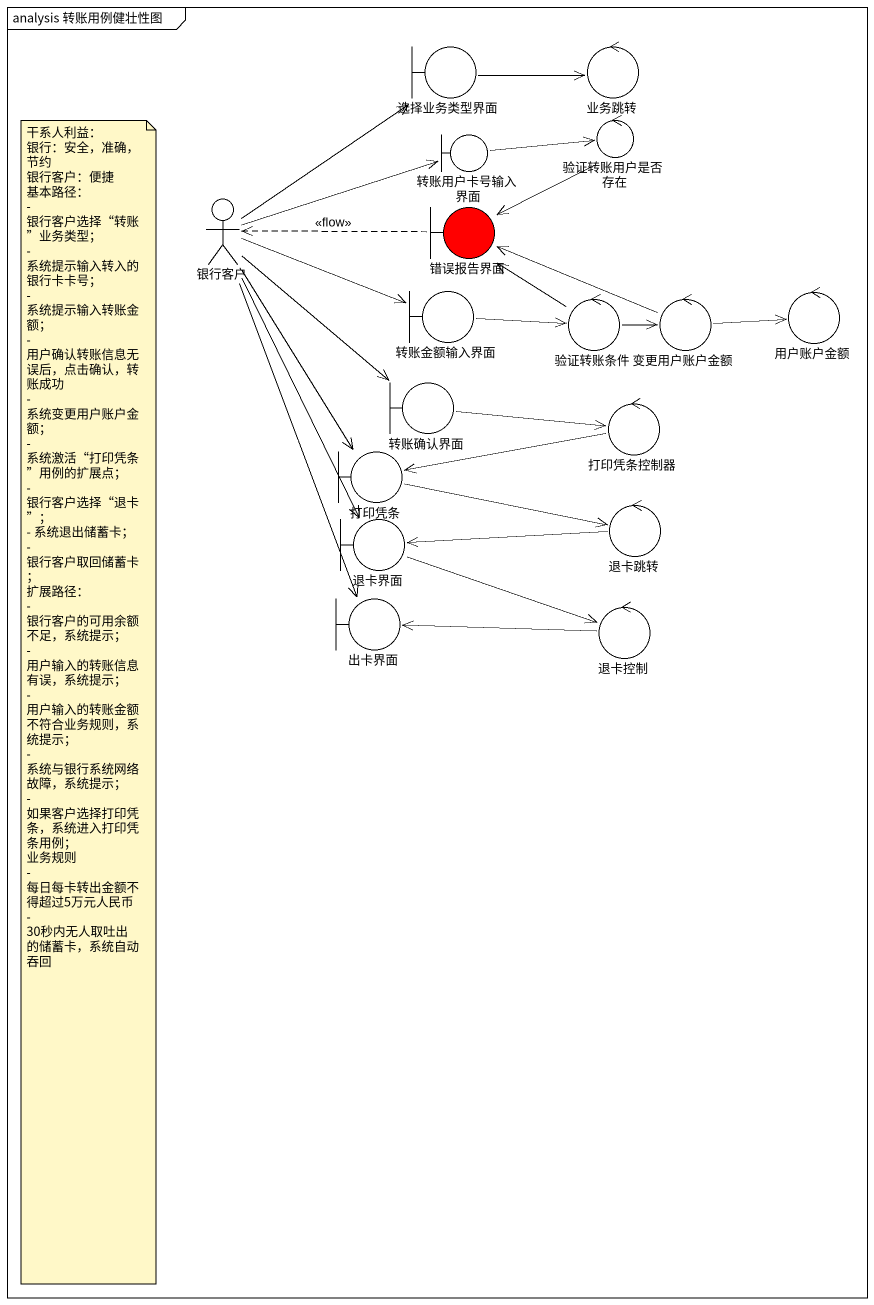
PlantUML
@startuml
mainframe analysis 转账用例健壮性图
boundary 选择业务类型界面
control 业务跳转
control 验证转账用户是否存在
boundary 转账用户卡号输入界面
actor 银行客户
boundary 错误报告界面 #FF0000
boundary 转账金额输入界面
control 验证转账条件
control 变更用户账户金额
control 用户账户金额
boundary 转账确认界面
control 打印凭条控制器
boundary 打印凭条
boundary 退卡界面
control 退卡跳转
boundary 出卡界面
control 退卡控制
选择业务类型界面 -right-> 业务跳转
验证转账用户是否存在 -left-> 错误报告界面
转账用户卡号输入界面 -right-> 验证转账用户是否存在
银行客户 -up-> 选择业务类型界面
银行客户 -right-> 转账用户卡号输入界面
银行客户 -right-> 转账金额输入界面
银行客户 --> 转账确认界面
银行客户 --> 打印凭条
银行客户 --> 退卡界面
银行客户 --> 出卡界面
错误报告界面 .left.> 银行客户 : <<flow>>
转账金额输入界面 -right-> 验证转账条件
验证转账条件 -up-> 错误报告界面
验证转账条件 -right-> 变更用户账户金额
变更用户账户金额 -left-> 错误报告界面
变更用户账户金额 -right-> 用户账户金额
转账确认界面 -right-> 打印凭条控制器
打印凭条控制器 -left-> 打印凭条
打印凭条 -right-> 退卡跳转
退卡界面 -right-> 退卡控制
退卡跳转 -left-> 退卡界面
退卡控制 -left-> 出卡界面
note as N1
  干系人利益：
  银行：安全，准确，节约
  银行客户：便捷
  基本路径：
  - 银行客户选择“转账”业务类型；
  - 系统提示输入转入的银行卡卡号；
  - 系统提示输入转账金额；
  - 用户确认转账信息无误后，点击确认，转账成功
  - 系统变更用户账户金额；
  - 系统激活“打印凭条”用例的扩展点；
  - 银行客户选择“退卡”；
  - 系统退出储蓄卡；
  - 银行客户取回储蓄卡；
  扩展路径：
  - 银行客户的可用余额不足，系统提示；
  - 用户输入的转账信息有误，系统提示；
  - 用户输入的转账金额不符合业务规则，系统提示；
  - 系统与银行系统网络故障，系统提示；
  - 如果客户选择打印凭条，系统进入打印凭条用例；
  业务规则
  - 每日每卡转出金额不得超过5万元人民币
  - 30秒内无人取吐出的储蓄卡，系统自动吞回
end note
@enduml
